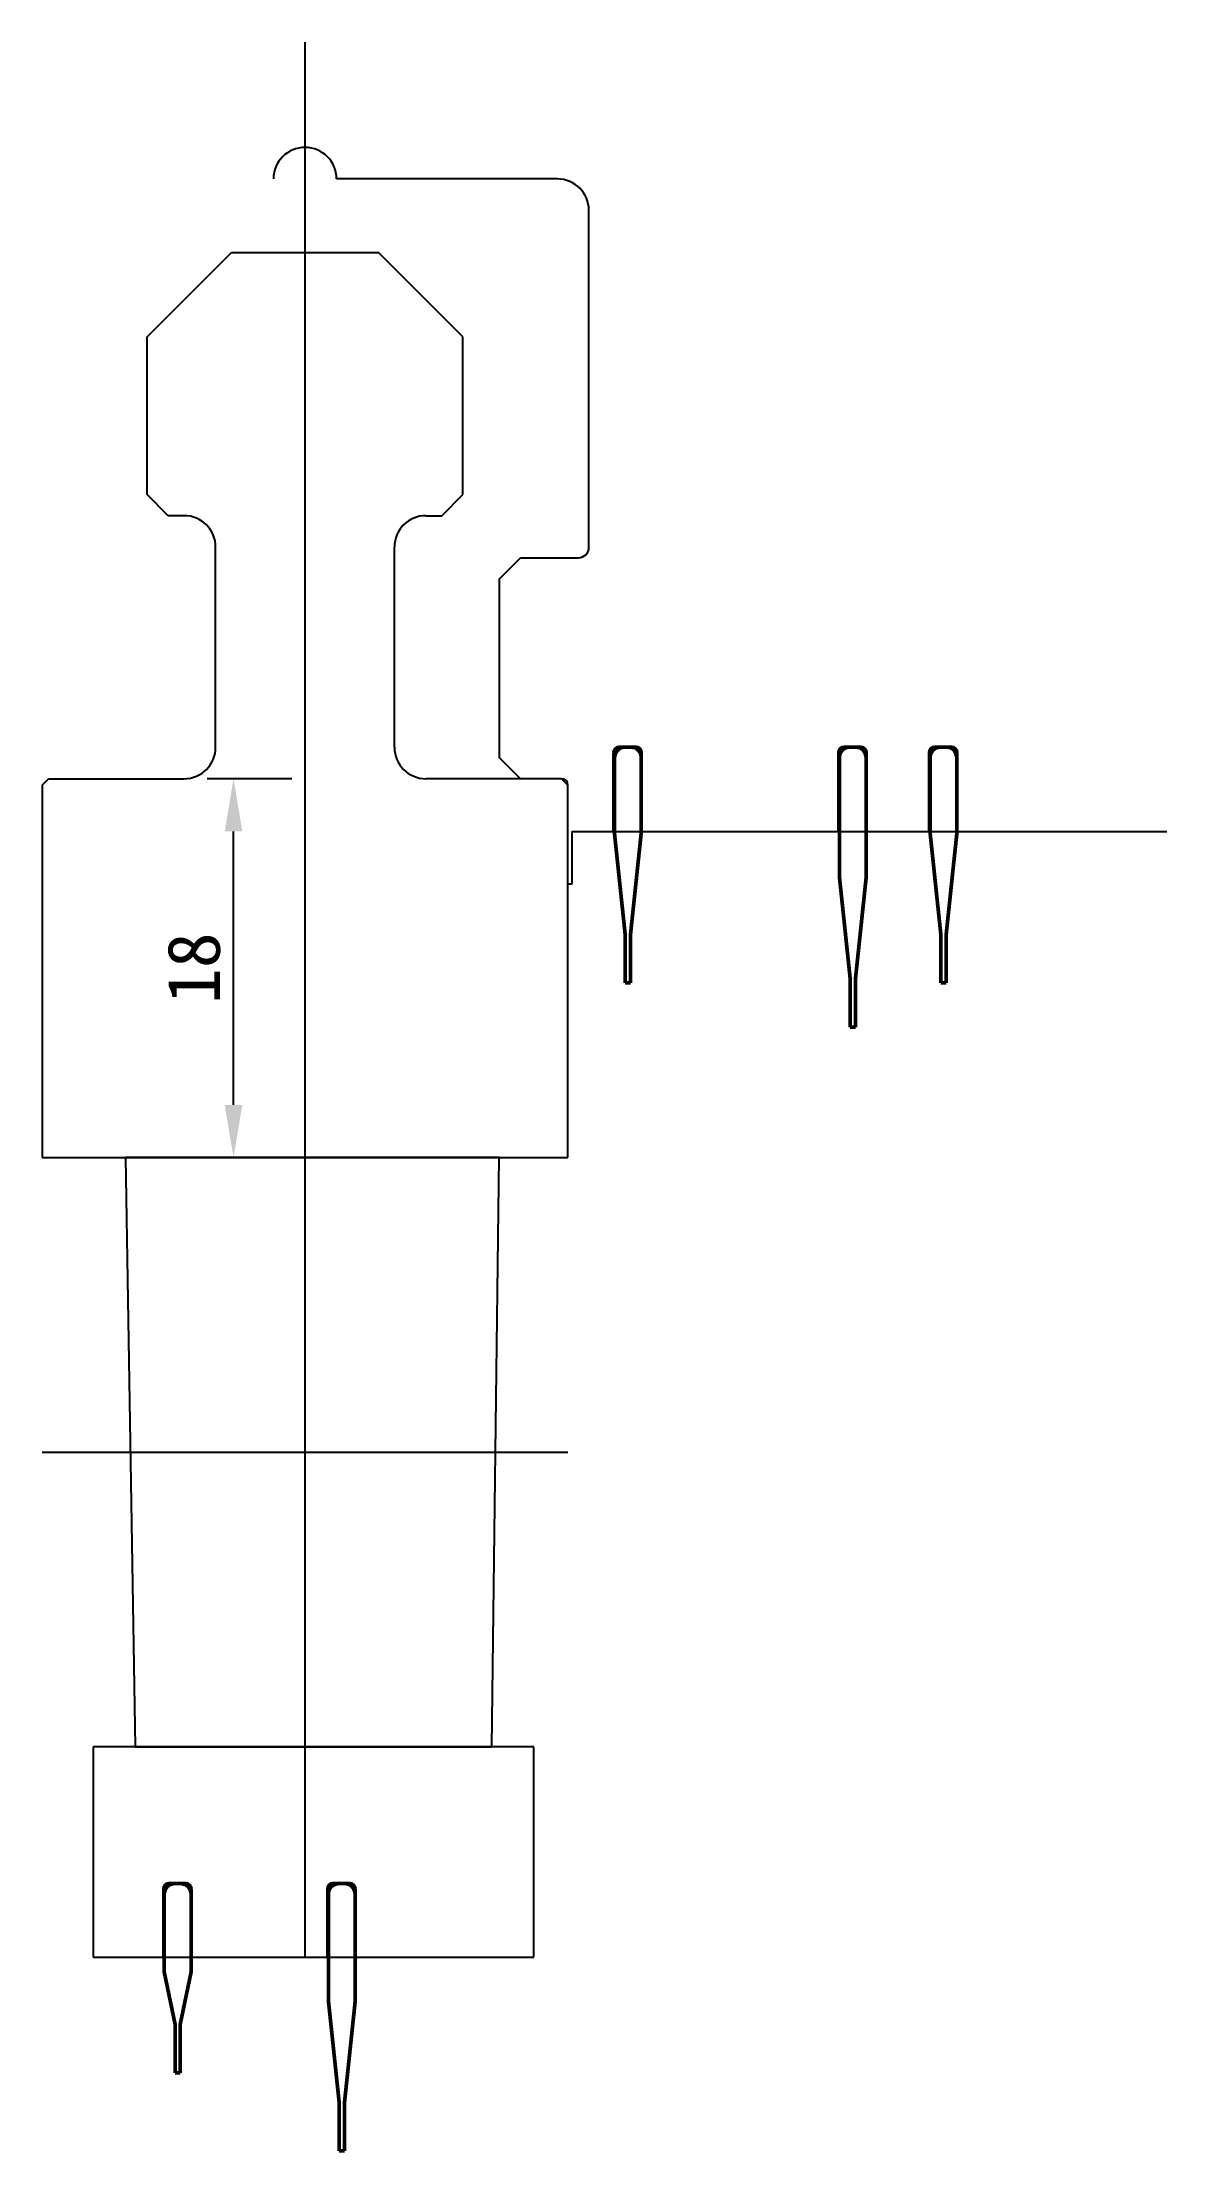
# Model space of a CAD drawing. Header units: millimetres. Extents: x 8 to 61, y 455 to 555.
import ezdxf

# ---------------------------------------------------------------- set-up
doc = ezdxf.new("R2010")
doc.units = ezdxf.units.MM
doc.layers.add('01', color=7, linetype='Continuous', lineweight=50)
for name, color, linetype in [('1粗实线', 7, 'Continuous'), ('2细实线', 1, 'Continuous'), ('5尺寸线', 1, 'Continuous'), ('细点划线', 4, 'Continuous')]:
    doc.layers.add(name, color=color, linetype=linetype)
doc.styles.get("Standard").update_dxf_attribs({"font": ''})
doc.styles.get('Standard').set_extended_font_data('SimSun')
doc.dimstyles.new('ISO-25', dxfattribs={"dimtxt": 2.5, "dimasz": 2.5, "dimexe": 1.25, "dimexo": 0.625, "dimtad": 1, "dimtxsty": 'Standard', "dimcen": 2.5, "dimadec": 0, "dimazin": 0, "dimtfac": 1, "dimtmove": 0, "dimatfit": 3, "dimfxl": 1, "dimarcsym": 0})

# ---------------------------------------------------------------- blocks, each defined once
blk = doc.blocks.new('R')
at = {"layer": '01'}
for p, q in [((3898.77, 1521.62), (3898.77, 1525.37)), ((3898.8, 1525.12), (3898.8, 1522.52)), ((3898.8, 1525.12), (3898.8, 1521.52)), ((3899.02, 1525.62), (3899.82, 1525.62)), ((3900.07, 1525.37), (3900.07, 1521.62)), ((3900.07, 1525.12), (3900.07, 1522.52)), ((3900.07, 1525.12), (3900.07, 1521.52)), ((3898.8, 1521.52), (3899.31, 1516.72)), ((3900.07, 1521.52), (3899.56, 1516.72)), ((3899.31, 1514.42), (3899.31, 1516.72)), ((3899.56, 1514.42), (3899.56, 1516.72)), ((3899.31, 1514.42), (3899.56, 1514.42))]:
    blk.add_line(p, q, dxfattribs=at)
for centre, radius, start, end in [((3899.02, 1525.37), 0.25, 90, 180), ((3899.3, 1525.12), 0.5, 90, 180), ((3899.57, 1525.12), 0.5, 0, 90), ((3899.82, 1525.37), 0.25, 360, 90)]:
    blk.add_arc(centre, radius, start, end, dxfattribs=at)
blk = doc.blocks.new('R_L_short')
at = {"layer": '01'}
blk.add_line((-0.14, 4), (0.14, 4), dxfattribs=at)
blk.add_blockref('R', (-3899.43, -1521.62))
blk = doc.blocks.new('R_L_long')
at = {"layer": '01'}
for p, q in [((-0.67, 0), (-0.67, 3.75)), ((-0.64, 3.5), (-0.64, -2.2)), ((-0.64, 3.5), (-0.64, -2.2)), ((-0.42, 4), (0.38, 4)), ((-0.14, 4), (0.13, 4)), ((0.63, 3.75), (0.63, 0)), ((0.63, 3.5), (0.63, -2.2)), ((0.63, 3.5), (0.63, -2.2)), ((-0.64, -2.2), (-0.13, -7)), ((0.63, -2.2), (0.12, -7)), ((-0.13, -9.3), (-0.13, -7)), ((0.12, -9.3), (0.12, -7)), ((-0.13, -9.3), (0.12, -9.3))]:
    blk.add_line(p, q, dxfattribs=at)
for centre, radius, start, end in [((-0.42, 3.75), 0.25, 90, 180), ((-0.14, 3.5), 0.5, 90, 180), ((0.13, 3.5), 0.5, 0, 90), ((0.38, 3.75), 0.25, 360, 90)]:
    blk.add_arc(centre, radius, start, end, dxfattribs=at)
blk = doc.blocks.new('S_L_short')
at = {"layer": '01'}
for p, q in [((-0.65, 3.25), (-0.65, 0)), ((0.4, 3.5), (-0.4, 3.5)), ((-0.12, 3.5), (0.15, 3.5)), ((0.65, 0), (0.65, 3.25)), ((-0.62, 3), (-0.62, -0.7)), ((-0.62, 3), (-0.62, -0.7)), ((0.65, 3), (0.65, -0.7)), ((0.65, 3), (0.65, -0.7)), ((-0.62, -0.7), (-0.11, -3.2)), ((0.65, -0.7), (0.14, -3.2)), ((-0.11, -5.5), (-0.11, -3.2)), ((0.14, -5.5), (0.14, -3.2)), ((-0.11, -5.5), (0.14, -5.5))]:
    blk.add_line(p, q, dxfattribs=at)
for centre, radius, start, end in [((-0.4, 3.25), 0.25, 90, 180), ((-0.12, 3), 0.5, 90, 180), ((0.15, 3), 0.5, 0, 90), ((0.4, 3.25), 0.25, 0, 90)]:
    blk.add_arc(centre, radius, start, end, dxfattribs=at)
blk = doc.blocks.new('S_L_long')
at = {"layer": '01'}
for p, q in [((-0.65, 3.25), (-0.65, 0)), ((0.4, 3.5), (-0.4, 3.5)), ((-0.12, 3.5), (0.15, 3.5)), ((0.65, 0), (0.65, 3.25)), ((-0.62, 3), (-0.62, -2.1)), ((-0.62, 3), (-0.62, -2.1)), ((0.65, 3), (0.65, -2.1)), ((0.65, 3), (0.65, -2.1)), ((-0.62, -2.1), (-0.11, -6.9)), ((0.65, -2.1), (0.14, -6.9)), ((-0.11, -9.2), (-0.11, -6.9)), ((0.14, -9.2), (0.14, -6.9)), ((-0.11, -9.2), (0.14, -9.2))]:
    blk.add_line(p, q, dxfattribs=at)
for centre, radius, start, end in [((-0.4, 3.25), 0.25, 90, 180), ((-0.12, 3), 0.5, 90, 180), ((0.15, 3), 0.5, 0, 90), ((0.4, 3.25), 0.25, 0, 90)]:
    blk.add_arc(centre, radius, start, end, dxfattribs=at)
blk = doc.blocks.new('*D10')
at = {"layer": '5尺寸线', "color": 0, "lineweight": -2}
for p, q in [((19.38, 520), (15.35, 520)), ((16.6, 504.5), (16.6, 517.5)), ((19.38, 502), (15.35, 502))]:
    blk.add_line(p, q, dxfattribs=at)
at = {"layer": '5尺寸线', "color": 0}
for points in [[(16.18, 517.5), (17.02, 517.5), (16.6, 520)], [(16.18, 504.5), (17.02, 504.5), (16.6, 502)]]:
    blk.add_solid(points, dxfattribs=at)
at = {"layer": 'Defpoints', "color": 0}
for p in [(16.6, 520), (20, 520), (20, 502)]:
    blk.add_point(p, dxfattribs=at)
at = {"layer": '5尺寸线', "color": 0, "insert": (14.72, 511), "char_height": 2.5, "attachment_point": 5, "rotation": 90}
blk.add_mtext('18', dxfattribs=at)

msp = doc.modelspace()

# ---------------------------------------------------------------- linework, layer by layer
at = {"layer": '1粗实线', "ltscale": 0.1}
for p, q in [((32, 548.5), (21.5, 548.5)), ((32, 548.5), (21.5, 548.5)), ((33.5, 531), (33.5, 547)), ((33.5, 531), (33.5, 547)), ((12.5, 541), (16.5, 545)), ((16.5, 545), (23.5, 545)), ((27.5, 541), (23.5, 545)), ((12.5, 533.5), (12.5, 541)), ((27.5, 533.5), (27.5, 541)), ((13.5, 532.5), (12.5, 533.5)), ((26.5, 532.5), (27.5, 533.5)), ((14.25, 532.5), (13.5, 532.5)), ((25.75, 532.5), (26.5, 532.5)), ((15.75, 521.5), (15.75, 531)), ((24.25, 521.5), (24.25, 531)), ((29.25, 529.5), (30.25, 530.5)), ((30.25, 530.5), (33, 530.5)), ((30.25, 530.5), (33, 530.5)), ((29.25, 521), (29.25, 529.5)), ((30.25, 520), (29.25, 521)), ((7.5, 519.7), (7.8, 520)), ((7.5, 519.7), (7.5, 502)), ((7.8, 520), (14.25, 520)), ((32.2, 520), (25.75, 520)), ((32.2, 520), (30.25, 520)), ((32.5, 519.7), (32.2, 520)), ((32.5, 502), (32.5, 519.7)), ((32.5, 515), (32.5, 519.7)), ((32.7, 515), (32.7, 517.5)), ((32.7, 517.5), (60.98, 517.5)), ((32.5, 515), (32.7, 515)), ((7.5, 502), (32.5, 502)), ((11.47, 502), (11.92, 474)), ((28.88, 474), (29.23, 502)), ((9.92, 474), (9.92, 464)), ((30.88, 474), (9.92, 474)), ((30.88, 464), (30.88, 474)), ((9.92, 464), (30.88, 464))]:
    msp.add_line(p, q, dxfattribs=at)
at = {"layer": '1粗实线'}
for centre, radius, start, end in [((20, 548.5), 1.5, 0, 180), ((32, 547), 1.5, 0, 90), ((14.25, 531), 1.5, 0, 90), ((25.75, 531), 1.5, 90, 180), ((33, 531), 0.5, 270, 0), ((14.25, 521.5), 1.5, 270, 0), ((25.75, 521.5), 1.5, 180, 270), ((32.2, 519.7), 0.3, 0, 90)]:
    msp.add_arc(centre, radius, start, end, dxfattribs=at)
at = {"layer": '2细实线', "ltscale": 0.1}
for p, q in [((29.23, 502), (11.47, 502)), ((11.92, 474), (28.88, 474))]:
    msp.add_line(p, q, dxfattribs=at)
at = {"layer": '细点划线', "ltscale": 0.1}
for p, q in [((20, 464), (20, 555)), ((7.5, 488), (32.5, 488))]:
    msp.add_line(p, q, dxfattribs=at)

# ---------------------------------------------------------------- block references
at = {"layer": '1粗实线'}
for name, p in [('R_L_short', (35.35, 517.5)), ('R_L_long', (46.05, 517.5)), ('R_L_short', (50.35, 517.5)), ('S_L_short', (13.93, 464)), ('S_L_long', (21.73, 464))]:
    msp.add_blockref(name, p, dxfattribs=at)

# ---------------------------------------------------------------- dimensions: what is measured, and where the dimension line sits
at = {"layer": '5尺寸线'}
dim = msp.add_linear_dim(base=(16.6, 520), p1=(20, 502), p2=(20, 520), angle=90, dimstyle='ISO-25', dxfattribs=at)
dim.commit()
dim.dimension.update_dxf_attribs({"geometry": '*D10', "text_midpoint": (16.6, 511), "dimtype": 160})

doc.saveas('drawing.dxf')
